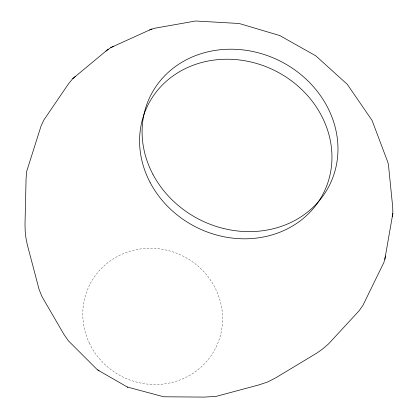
<?xml version="1.0" encoding="UTF-8"?>
<svg xmlns="http://www.w3.org/2000/svg" width="418" height="418" viewBox="0 0 418 418"><rect width="100%" height="100%" fill="white"/><g stroke="black" fill="none" stroke-linecap="round" stroke-linejoin="round"><path stroke-width="0.31" stroke-dasharray="2.09 1.57" d="M89.321 343.021A70.464 67.517 26.4 0 0 209.904 357.374A70.464 67.517 26.4 0 0 158.819 248.794A70.464 67.517 26.4 0 0 89.321 343.021"/><path stroke-width="0.63" d="M127.359 387.037L163.72 396.786L204.386 397.1L216.273 396.348L259.186 384.826L267.525 382.021L275.807 377.799L317.152 352.876L323.375 348.413L328.642 343.784L359.187 310.689L362.986 305.239L383.834 262.582L384.826 259.353L392.847 213.457L392.706 207.051L388.447 164.838L387.8 162.137L372.093 120.478L347.363 84.426L315.794 55.824L279.767 35.546L239.174 23.497L195.65 21.005L154.341 28.314L149.581 29.976M392.293 216.571L392.847 213.457M384.826 259.353L385.427 255.962M75.308 76.515L72.716 78.683L68.542 83.788L43.895 119.956L41.042 126.058L26.6 171.667L26.073 178.941L25.012 224.116L25.195 231.3L25.968 238.155L27.295 244.692L39.088 289.455L41.92 296.487L63.954 334.431L68.374 340.795L96.636 369.047L99.05 370.797M105.911 51.127L110.78 47.595L151.886 28.946M72.716 78.683L108.215 49.199M110.78 47.595L113.597 46.335M97.781 370.055L127.83 387.298M152.915 174.296A100.043 88.903 26.4 0 0 322.346 196.826A100.043 88.903 26.4 0 0 244.849 50.139A100.043 88.903 26.4 0 0 152.915 174.296M150.109 182.452A98.199 87.602 26.4 0 0 316.504 204.475A98.199 87.602 26.4 0 0 240.69 60.129A98.199 87.602 26.4 0 0 150.109 182.452"/></g></svg>
